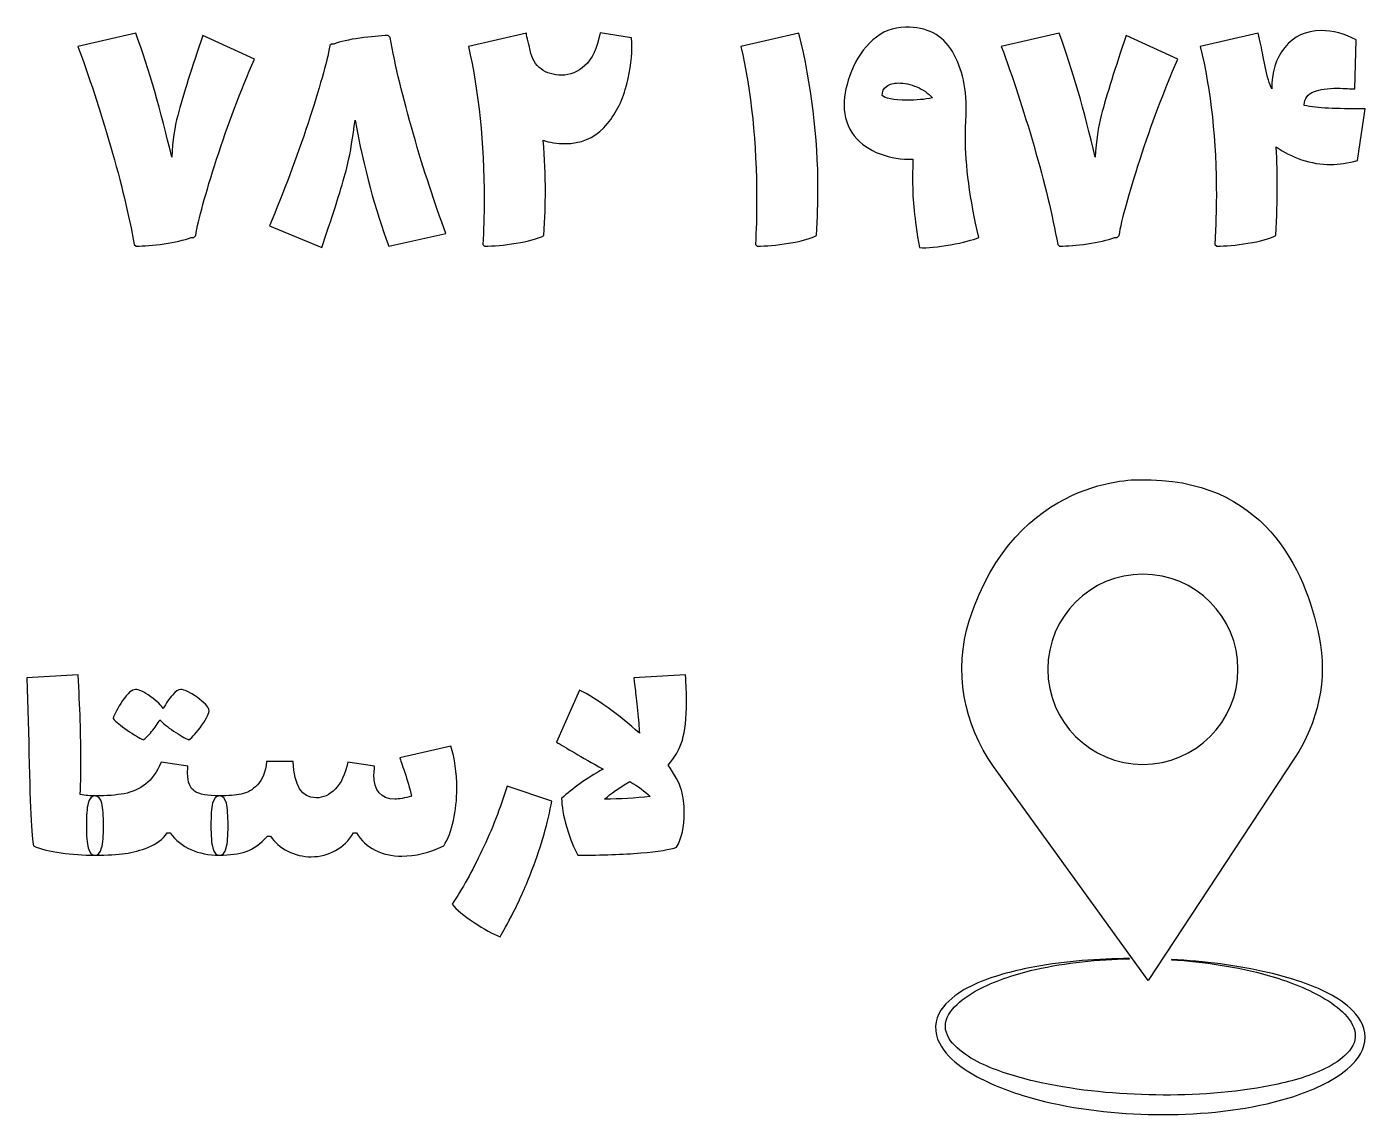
# Model space of a CAD drawing. Header units: millimetres. Extents: x -28.3 to 31.7, y -30.6 to 29.7.
# Drawn here: x 15.96 to 31.73, y -30.58 to -17.76 of the extents above; entities that cross this region are included whole.
import ezdxf

# ---------------------------------------------------------------- set-up
doc = ezdxf.new("R2010")
doc.units = ezdxf.units.MM
doc.header["$MEASUREMENT"] = 0
doc.layers.add('Layer 1', color=7, linetype='Continuous')

msp = doc.modelspace()

# ---------------------------------------------------------------- linework, layer by layer
at = {"layer": 'Layer 1', "color": 250}
for points, knots in [([(27.0272, -18.8173), (27.0213, -18.9289), (27.0184, -19.0097), (27.0184, -19.0597), (27.0184, -19.3975), (27.0713, -19.7925), (27.177, -20.245), (27.1036, -20.2743), (26.9927, -20.303), (26.8444, -20.3308), (26.696, -20.3588), (26.5734, -20.3698), (26.4764, -20.3639), (26.4471, -20.1877), (26.4265, -20.0422), (26.4148, -19.9277), (26.403, -19.8131), (26.3971, -19.6942), (26.3971, -19.5707), (26.3971, -19.468), (26.3985, -19.3857), (26.4015, -19.324), (26.2664, -19.327), (26.1371, -19.3057), (26.0138, -19.2602), (25.8904, -19.2146), (25.789, -19.1434), (25.7097, -19.0464), (25.6304, -18.9495), (25.5908, -18.829), (25.5908, -18.685), (25.5908, -18.5617), (25.6194, -18.4281), (25.6766, -18.2841), (25.734, -18.1402), (25.8177, -18.0182), (25.9278, -17.9184), (26.038, -17.8185), (26.1665, -17.7686), (26.3134, -17.7686), (26.5631, -17.7627), (26.7474, -17.8581), (26.8664, -18.0549), (26.9854, -18.2518), (27.039, -18.5059), (27.0272, -18.8173)], [0, 0, 0, 0, 0.0666667, 0.0666667, 0.0666667, 0.1333333, 0.1333333, 0.1333333, 0.2, 0.2, 0.2, 0.2666667, 0.2666667, 0.2666667, 0.3333333, 0.3333333, 0.3333333, 0.4, 0.4, 0.4, 0.4666667, 0.4666667, 0.4666667, 0.5333333, 0.5333333, 0.5333333, 0.6, 0.6, 0.6, 0.6666667, 0.6666667, 0.6666667, 0.7333333, 0.7333333, 0.7333333, 0.8, 0.8, 0.8, 0.8666667, 0.8666667, 0.8666667, 0.9333333, 0.9333333, 0.9333333, 1, 1, 1, 1]), ([(31.0106, -18.6895), (31.0899, -18.7071), (31.1847, -18.7181), (31.2948, -18.7225), (31.405, -18.7269), (31.5496, -18.7292), (31.7288, -18.7292), (31.7288, -18.7292), (31.6364, -19.3372), (31.6364, -19.3372), (31.5247, -19.3695), (31.4204, -19.3857), (31.3235, -19.3857), (31.206, -19.3857), (31.0914, -19.3666), (30.9798, -19.3284), (30.8682, -19.2902), (30.7682, -19.2402), (30.6802, -19.1786), (30.6889, -19.3489), (30.6933, -19.5047), (30.6933, -19.6456), (30.6933, -19.8073), (30.6875, -19.9997), (30.6758, -20.2229), (30.5994, -20.2611), (30.4899, -20.2912), (30.3474, -20.3133), (30.205, -20.3353), (30.0824, -20.3463), (29.9795, -20.3463), (29.9795, -20.3463), (29.9575, -20.3287), (29.9575, -20.3287), (29.9693, -20.0996), (29.9751, -19.9101), (29.9751, -19.7603), (29.9751, -19.1022), (29.9119, -18.5132), (29.7857, -17.9933), (29.7857, -17.9933), (30.4686, -17.8391), (30.4686, -17.8391), (30.4922, -17.936), (30.5097, -18.0227), (30.5215, -18.099), (30.5215, -18.099), (30.5523, -18.2489), (30.5523, -18.2489), (30.5758, -18.3516), (30.6009, -18.4339), (30.6272, -18.4956), (30.6243, -18.3017), (30.6758, -18.1387), (30.7815, -18.0065), (30.8873, -17.8743), (31.0297, -17.8082), (31.2089, -17.8082), (31.347, -17.8082), (31.4851, -17.8449), (31.6231, -17.9184), (31.6231, -17.9184), (31.6055, -18.4956), (31.6055, -18.4956), (31.582, -18.4956), (31.5533, -18.4941), (31.5196, -18.4912), (31.4858, -18.4882), (31.4469, -18.4868), (31.4028, -18.4868), (31.2853, -18.4868), (31.1942, -18.5), (31.1296, -18.5264), (31.0503, -18.5558), (31.0106, -18.6072), (31.0106, -18.6806), (31.0106, -18.6806), (31.0106, -18.6895), (31.0106, -18.6895)], [0, 0, 0, 0, 0.0384615, 0.0384615, 0.0384615, 0.0769231, 0.0769231, 0.0769231, 0.1153846, 0.1153846, 0.1153846, 0.1538462, 0.1538462, 0.1538462, 0.1923077, 0.1923077, 0.1923077, 0.2307692, 0.2307692, 0.2307692, 0.2692308, 0.2692308, 0.2692308, 0.3076923, 0.3076923, 0.3076923, 0.3461538, 0.3461538, 0.3461538, 0.3846154, 0.3846154, 0.3846154, 0.4230769, 0.4230769, 0.4230769, 0.4615385, 0.4615385, 0.4615385, 0.5, 0.5, 0.5, 0.5384615, 0.5384615, 0.5384615, 0.5769231, 0.5769231, 0.5769231, 0.6153846, 0.6153846, 0.6153846, 0.6538462, 0.6538462, 0.6538462, 0.6923077, 0.6923077, 0.6923077, 0.7307692, 0.7307692, 0.7307692, 0.7692308, 0.7692308, 0.7692308, 0.8076923, 0.8076923, 0.8076923, 0.8461538, 0.8461538, 0.8461538, 0.8846154, 0.8846154, 0.8846154, 0.9230769, 0.9230769, 0.9230769, 0.9615385, 0.9615385, 0.9615385, 1, 1, 1, 1]), ([(18.6435, -18.1431), (18.4789, -18.522), (18.3306, -18.9157), (18.1984, -19.324), (18.0662, -19.7324), (17.984, -20.032), (17.9517, -20.2229), (17.9517, -20.2229), (17.9296, -20.245), (17.9296, -20.245), (17.9296, -20.245), (17.8987, -20.245), (17.8987, -20.245), (17.8136, -20.2772), (17.7071, -20.3022), (17.5793, -20.3199), (17.4515, -20.3375), (17.342, -20.3463), (17.251, -20.3463), (17.251, -20.3463), (17.229, -20.3287), (17.229, -20.3287), (17.1673, -19.9879), (17.0741, -19.6016), (16.9492, -19.1698), (16.8243, -18.738), (16.6958, -18.3457), (16.5636, -17.9933), (16.5636, -17.9933), (17.2466, -17.8391), (17.2466, -17.8391), (17.4023, -18.2679), (17.5433, -18.7541), (17.6696, -19.2976), (17.6814, -19.1037), (17.7049, -18.9406), (17.7401, -18.8085), (17.8077, -18.5587), (17.9061, -18.2445), (18.0353, -17.8654), (18.0353, -17.8654), (18.6435, -18.1431), (18.6435, -18.1431)], [0, 0, 0, 0, 0.0714286, 0.0714286, 0.0714286, 0.1428571, 0.1428571, 0.1428571, 0.2142857, 0.2142857, 0.2142857, 0.2857143, 0.2857143, 0.2857143, 0.3571429, 0.3571429, 0.3571429, 0.4285714, 0.4285714, 0.4285714, 0.5, 0.5, 0.5, 0.5714286, 0.5714286, 0.5714286, 0.6428571, 0.6428571, 0.6428571, 0.7142857, 0.7142857, 0.7142857, 0.7857143, 0.7857143, 0.7857143, 0.8571429, 0.8571429, 0.8571429, 0.9285714, 0.9285714, 0.9285714, 1, 1, 1, 1]), ([(20.2253, -20.3463), (20.0667, -19.9233), (19.9345, -19.4283), (19.8288, -18.8613), (19.8053, -19.0611), (19.7759, -19.2373), (19.7406, -19.3901), (19.6995, -19.5605), (19.6173, -19.8278), (19.4939, -20.1921), (19.4939, -20.1921), (19.4366, -20.3639), (19.4366, -20.3639), (19.4366, -20.3639), (18.8197, -20.1084), (18.8197, -20.1084), (18.9901, -19.7088), (19.1422, -19.3049), (19.2758, -18.8966), (19.4095, -18.4882), (19.4954, -18.1842), (19.5336, -17.9845), (19.5336, -17.9845), (19.5512, -17.9668), (19.5512, -17.9668), (19.5512, -17.9668), (19.5776, -17.9668), (19.5776, -17.9668), (19.6569, -17.9374), (19.7598, -17.914), (19.886, -17.8963), (20.0124, -17.8787), (20.124, -17.8684), (20.2209, -17.8654), (20.2209, -17.8654), (20.243, -17.8875), (20.243, -17.8875), (20.3017, -18.2195), (20.3928, -18.5992), (20.5162, -19.0266), (20.6396, -19.454), (20.7673, -19.844), (20.8996, -20.1965), (20.8996, -20.1965), (20.2253, -20.3463), (20.2253, -20.3463)], [0, 0, 0, 0, 0.0666667, 0.0666667, 0.0666667, 0.1333333, 0.1333333, 0.1333333, 0.2, 0.2, 0.2, 0.2666667, 0.2666667, 0.2666667, 0.3333333, 0.3333333, 0.3333333, 0.4, 0.4, 0.4, 0.4666667, 0.4666667, 0.4666667, 0.5333333, 0.5333333, 0.5333333, 0.6, 0.6, 0.6, 0.6666667, 0.6666667, 0.6666667, 0.7333333, 0.7333333, 0.7333333, 0.8, 0.8, 0.8, 0.8666667, 0.8666667, 0.8666667, 0.9333333, 0.9333333, 0.9333333, 1, 1, 1, 1]), ([(23.0852, -17.8919), (23.0881, -17.9125), (23.0896, -17.9507), (23.0896, -18.0065), (23.0896, -18.1621), (23.0639, -18.3274), (23.0124, -18.5022), (22.961, -18.677), (22.8766, -18.8268), (22.7591, -18.9516), (22.6416, -19.0766), (22.4888, -19.139), (22.3007, -19.139), (22.2097, -19.139), (22.1246, -19.1257), (22.0453, -19.0993), (22.0628, -19.3137), (22.0716, -19.5164), (22.0716, -19.7074), (22.0716, -19.8396), (22.0658, -20.0114), (22.054, -20.2229), (21.9777, -20.2611), (21.8682, -20.2912), (21.7257, -20.3133), (21.5833, -20.3353), (21.4592, -20.3463), (21.3534, -20.3463), (21.3534, -20.3463), (21.3357, -20.3287), (21.3357, -20.3287), (21.3446, -20.1641), (21.349, -19.9865), (21.349, -19.7954), (21.349, -19.1286), (21.2873, -18.5279), (21.164, -17.9933), (21.164, -17.9933), (21.8469, -17.8391), (21.8469, -17.8391), (21.8498, -17.8596), (21.8572, -17.8934), (21.869, -17.9403), (21.8807, -17.9874), (21.888, -18.0212), (21.891, -18.0417), (21.9116, -18.1387), (21.9549, -18.2114), (22.0209, -18.2599), (22.0871, -18.3083), (22.1686, -18.3326), (22.2656, -18.3326), (22.3625, -18.3326), (22.4528, -18.2951), (22.5365, -18.2202), (22.6203, -18.1452), (22.6798, -18.0167), (22.715, -17.8347), (22.715, -17.8347), (23.0852, -17.8919), (23.0852, -17.8919)], [0, 0, 0, 0, 0.05, 0.05, 0.05, 0.1, 0.1, 0.1, 0.15, 0.15, 0.15, 0.2, 0.2, 0.2, 0.25, 0.25, 0.25, 0.3, 0.3, 0.3, 0.35, 0.35, 0.35, 0.4, 0.4, 0.4, 0.45, 0.45, 0.45, 0.5, 0.5, 0.5, 0.55, 0.55, 0.55, 0.6, 0.6, 0.6, 0.65, 0.65, 0.65, 0.7, 0.7, 0.7, 0.75, 0.75, 0.75, 0.8, 0.8, 0.8, 0.85, 0.85, 0.85, 0.9, 0.9, 0.9, 0.95, 0.95, 0.95, 1, 1, 1, 1]), ([(24.5464, -20.3287), (24.5553, -20.1641), (24.5597, -19.9865), (24.5597, -19.7954), (24.5597, -19.1286), (24.4979, -18.5279), (24.3746, -17.9933), (24.3746, -17.9933), (25.0575, -17.8391), (25.0575, -17.8391), (25.2074, -18.4471), (25.2823, -19.0597), (25.2823, -19.6765), (25.2823, -19.8234), (25.2764, -20.0055), (25.2647, -20.2229), (25.1883, -20.2611), (25.0788, -20.2912), (24.9363, -20.3133), (24.794, -20.3353), (24.6698, -20.3463), (24.5641, -20.3463), (24.5641, -20.3463), (24.5464, -20.3287), (24.5464, -20.3287)], [0, 0, 0, 0, 0.125, 0.125, 0.125, 0.25, 0.25, 0.25, 0.375, 0.375, 0.375, 0.5, 0.5, 0.5, 0.625, 0.625, 0.625, 0.75, 0.75, 0.75, 0.875, 0.875, 0.875, 1, 1, 1, 1]), ([(29.5213, -18.1431), (29.3567, -18.522), (29.2084, -18.9157), (29.0762, -19.324), (28.944, -19.7324), (28.8618, -20.032), (28.8295, -20.2229), (28.8295, -20.2229), (28.8074, -20.245), (28.8074, -20.245), (28.8074, -20.245), (28.7765, -20.245), (28.7765, -20.245), (28.6914, -20.2772), (28.5849, -20.3022), (28.4571, -20.3199), (28.3293, -20.3375), (28.2198, -20.3463), (28.1288, -20.3463), (28.1288, -20.3463), (28.1068, -20.3287), (28.1068, -20.3287), (28.0451, -19.9879), (27.9519, -19.6016), (27.827, -19.1698), (27.7021, -18.738), (27.5736, -18.3457), (27.4414, -17.9933), (27.4414, -17.9933), (28.1244, -17.8391), (28.1244, -17.8391), (28.2801, -18.2679), (28.4211, -18.7541), (28.5474, -19.2976), (28.5592, -19.1037), (28.5827, -18.9406), (28.6179, -18.8085), (28.6855, -18.5587), (28.7839, -18.2445), (28.9132, -17.8654), (28.9132, -17.8654), (29.5213, -18.1431), (29.5213, -18.1431)], [0, 0, 0, 0, 0.0714286, 0.0714286, 0.0714286, 0.1428571, 0.1428571, 0.1428571, 0.2142857, 0.2142857, 0.2142857, 0.2857143, 0.2857143, 0.2857143, 0.3571429, 0.3571429, 0.3571429, 0.4285714, 0.4285714, 0.4285714, 0.5, 0.5, 0.5, 0.5714286, 0.5714286, 0.5714286, 0.6428571, 0.6428571, 0.6428571, 0.7142857, 0.7142857, 0.7142857, 0.7857143, 0.7857143, 0.7857143, 0.8571429, 0.8571429, 0.8571429, 0.9285714, 0.9285714, 0.9285714, 1, 1, 1, 1]), ([(26.3311, -18.6278), (26.4427, -18.6278), (26.5425, -18.619), (26.6307, -18.6013), (26.5807, -18.5456), (26.5191, -18.5022), (26.4456, -18.4713), (26.3722, -18.4405), (26.3002, -18.425), (26.2297, -18.425), (26.1738, -18.425), (26.1276, -18.4383), (26.0909, -18.4648), (26.0542, -18.4912), (26.0373, -18.5264), (26.0402, -18.5705), (26.0696, -18.6087), (26.1665, -18.6278), (26.3311, -18.6278)], [0, 0, 0, 0, 0.1666667, 0.1666667, 0.1666667, 0.3333333, 0.3333333, 0.3333333, 0.5, 0.5, 0.5, 0.6666667, 0.6666667, 0.6666667, 0.8333333, 0.8333333, 0.8333333, 1, 1, 1, 1]), ([(27.3517, -26.4751), (27.3517, -26.4751), (29.1732, -28.9964), (29.1732, -28.9964), (29.1732, -28.9964), (30.8963, -26.3798), (30.8963, -26.3798), (31.1736, -25.9585), (31.2874, -25.4451), (31.1871, -24.9514), (31.0234, -24.1446), (30.5317, -23.0696), (29.0714, -23.0983), (29.0714, -23.0983), (27.6086, -23.0435), (27.0645, -24.7609), (26.88, -25.3431), (26.9938, -25.9805), (27.3517, -26.4751)], [0, 0, 0, 0, 0.1666667, 0.1666667, 0.1666667, 0.3333333, 0.3333333, 0.3333333, 0.5, 0.5, 0.5, 0.6666667, 0.6666667, 0.6666667, 0.8333333, 0.8333333, 0.8333333, 1, 1, 1, 1]), ([(30.2295, -25.331), (30.2295, -25.9497), (29.728, -26.4509), (29.1096, -26.4509), (28.4908, -26.4509), (27.9896, -25.9497), (27.9896, -25.331), (27.9896, -24.7121), (28.4908, -24.2109), (29.1096, -24.2109), (29.728, -24.2109), (30.2295, -24.7121), (30.2295, -25.331)], [0, 0, 0, 0, 0.25, 0.25, 0.25, 0.5, 0.5, 0.5, 0.75, 0.75, 0.75, 1, 1, 1, 1]), ([(16.7651, -26.8226), (16.8051, -26.8226), (16.832, -26.8513), (16.8458, -26.9089), (16.8595, -26.9664), (16.8664, -27.054), (16.8664, -27.1715), (16.8664, -27.2916), (16.8589, -27.3798), (16.8439, -27.4361), (16.8289, -27.4924), (16.8026, -27.5205), (16.7651, -27.5205), (16.6275, -27.5205), (16.4943, -27.5117), (16.3655, -27.4942), (16.2366, -27.4767), (16.1284, -27.4492), (16.0409, -27.4117), (16.0184, -27.3216), (15.9996, -26.9151), (15.9846, -26.1922), (15.9846, -26.1922), (15.9621, -25.4304), (15.9621, -25.4304), (15.9621, -25.4304), (16.5662, -25.3966), (16.5662, -25.3966), (16.5887, -25.7694), (16.6, -26.1121), (16.6, -26.4248), (16.6, -26.5199), (16.5975, -26.6474), (16.5925, -26.8075), (16.655, -26.8176), (16.7126, -26.8226), (16.7651, -26.8226)], [0, 0, 0, 0, 0.0833333, 0.0833333, 0.0833333, 0.1666667, 0.1666667, 0.1666667, 0.25, 0.25, 0.25, 0.3333333, 0.3333333, 0.3333333, 0.4166667, 0.4166667, 0.4166667, 0.5, 0.5, 0.5, 0.5833333, 0.5833333, 0.5833333, 0.6666667, 0.6666667, 0.6666667, 0.75, 0.75, 0.75, 0.8333333, 0.8333333, 0.8333333, 0.9166667, 0.9166667, 0.9166667, 1, 1, 1, 1]), ([(23.5157, -26.4586), (23.5957, -26.5711), (23.6483, -26.67), (23.6733, -26.755), (23.6958, -26.8326), (23.7071, -26.9214), (23.7071, -27.0214), (23.7071, -27.1865), (23.677, -27.3216), (23.617, -27.4267), (23.5445, -27.4542), (23.4037, -27.4767), (23.1949, -27.4942), (22.986, -27.5117), (22.7389, -27.5205), (22.4538, -27.5205), (22.4087, -27.443), (22.3656, -27.3341), (22.3243, -27.194), (22.283, -27.054), (22.2624, -26.9401), (22.2624, -26.8526), (22.3925, -26.7325), (22.5551, -26.6174), (22.7502, -26.5074), (22.49, -26.3598), (22.3074, -26.2534), (22.2023, -26.1884), (22.2023, -26.1884), (22.4725, -25.5768), (22.4725, -25.5768), (22.5726, -25.6268), (22.6858, -25.6968), (22.8121, -25.7869), (22.9384, -25.8769), (23.0604, -25.9758), (23.178, -26.0833), (23.1755, -26.0158), (23.168, -25.927), (23.1555, -25.8169), (23.1429, -25.7068), (23.1342, -25.6218), (23.1292, -25.5617), (23.1242, -25.5292), (23.1192, -25.4854), (23.1142, -25.4304), (23.1142, -25.4304), (23.7221, -25.3966), (23.7221, -25.3966), (23.7296, -25.5167), (23.7333, -25.623), (23.7333, -25.7156), (23.7333, -25.9107), (23.7171, -26.0608), (23.6845, -26.1659), (23.652, -26.271), (23.5957, -26.3685), (23.5157, -26.4586)], [0, 0, 0, 0, 0.0526316, 0.0526316, 0.0526316, 0.1052632, 0.1052632, 0.1052632, 0.1578947, 0.1578947, 0.1578947, 0.2105263, 0.2105263, 0.2105263, 0.2631579, 0.2631579, 0.2631579, 0.3157895, 0.3157895, 0.3157895, 0.3684211, 0.3684211, 0.3684211, 0.4210526, 0.4210526, 0.4210526, 0.4736842, 0.4736842, 0.4736842, 0.5263158, 0.5263158, 0.5263158, 0.5789474, 0.5789474, 0.5789474, 0.6315789, 0.6315789, 0.6315789, 0.6842105, 0.6842105, 0.6842105, 0.7368421, 0.7368421, 0.7368421, 0.7894737, 0.7894737, 0.7894737, 0.8421053, 0.8421053, 0.8421053, 0.8947368, 0.8947368, 0.8947368, 0.9473684, 0.9473684, 0.9473684, 1, 1, 1, 1]), ([(18.1085, -25.8057), (18.1135, -25.8432), (18.0859, -25.9045), (18.0259, -25.9895), (17.9659, -26.0746), (17.9146, -26.1321), (17.8721, -26.1621), (17.8245, -26.1421), (17.7645, -26.1077), (17.6919, -26.0589), (17.6194, -26.0102), (17.5656, -25.9658), (17.5306, -25.9257), (17.5056, -25.9708), (17.4731, -26.017), (17.433, -26.0646), (17.393, -26.1121), (17.3605, -26.1446), (17.3355, -26.1621), (17.2854, -26.1396), (17.2216, -26.1015), (17.1441, -26.0477), (17.0665, -25.9939), (17.0115, -25.9482), (16.979, -25.9107), (16.994, -25.8582), (17.0315, -25.7881), (17.0916, -25.7006), (17.1516, -25.613), (17.2016, -25.5693), (17.2417, -25.5693), (17.2817, -25.5693), (17.3417, -25.5974), (17.4218, -25.6537), (17.5018, -25.71), (17.5506, -25.7569), (17.5681, -25.7944), (17.6031, -25.7319), (17.6394, -25.6787), (17.6769, -25.6349), (17.7145, -25.5911), (17.7482, -25.5693), (17.7782, -25.5693), (17.8183, -25.5693), (17.8814, -25.5999), (17.9677, -25.6612), (18.054, -25.7225), (18.101, -25.7706), (18.1085, -25.8057)], [0, 0, 0, 0, 0.0625, 0.0625, 0.0625, 0.125, 0.125, 0.125, 0.1875, 0.1875, 0.1875, 0.25, 0.25, 0.25, 0.3125, 0.3125, 0.3125, 0.375, 0.375, 0.375, 0.4375, 0.4375, 0.4375, 0.5, 0.5, 0.5, 0.5625, 0.5625, 0.5625, 0.625, 0.625, 0.625, 0.6875, 0.6875, 0.6875, 0.75, 0.75, 0.75, 0.8125, 0.8125, 0.8125, 0.875, 0.875, 0.875, 0.9375, 0.9375, 0.9375, 1, 1, 1, 1]), ([(20.9565, -26.2372), (21.0041, -26.3798), (21.0278, -26.5449), (21.0278, -26.7325), (21.0278, -26.8651), (21.0147, -26.9914), (20.9884, -27.1115), (20.9622, -27.2316), (20.924, -27.3316), (20.874, -27.4117), (20.7039, -27.4917), (20.5388, -27.5318), (20.3787, -27.5318), (20.2611, -27.5318), (20.1567, -27.5086), (20.0653, -27.4623), (19.974, -27.4161), (19.9009, -27.3479), (19.8458, -27.2578), (19.8458, -27.2578), (19.8121, -27.2578), (19.8121, -27.2578), (19.757, -27.3479), (19.6864, -27.4173), (19.6, -27.4661), (19.5137, -27.5149), (19.4181, -27.5393), (19.313, -27.5393), (19.2154, -27.5393), (19.1235, -27.5174), (19.0372, -27.4736), (18.9509, -27.4298), (18.8827, -27.3704), (18.8327, -27.2954), (18.8327, -27.2954), (18.7989, -27.2954), (18.7989, -27.2954), (18.7164, -27.3879), (18.6319, -27.4486), (18.5456, -27.4773), (18.4593, -27.5061), (18.3549, -27.5205), (18.2323, -27.5205), (18.1948, -27.5205), (18.1685, -27.4924), (18.1535, -27.4361), (18.1385, -27.3798), (18.131, -27.2916), (18.131, -27.1715), (18.131, -27.054), (18.1379, -26.9664), (18.1516, -26.9089), (18.1654, -26.8513), (18.1923, -26.8226), (18.2323, -26.8226), (18.3349, -26.8226), (18.4205, -26.8157), (18.4893, -26.8019), (18.5581, -26.7882), (18.6213, -26.7519), (18.6788, -26.6931), (18.7364, -26.6343), (18.7726, -26.5424), (18.7877, -26.4173), (18.7877, -26.4173), (19.0991, -26.4173), (19.0991, -26.4173), (19.1116, -26.7025), (19.2017, -26.8451), (19.3693, -26.8451), (19.4543, -26.8451), (19.53, -26.8113), (19.5963, -26.7438), (19.6626, -26.6762), (19.712, -26.5699), (19.7445, -26.4248), (19.7445, -26.4248), (20.0597, -26.4736), (20.0597, -26.4736), (20.0547, -26.5186), (20.0522, -26.5511), (20.0522, -26.5711), (20.0522, -26.7638), (20.1335, -26.8601), (20.2961, -26.8601), (20.3487, -26.8601), (20.4149, -26.8488), (20.495, -26.8263), (20.4725, -26.7312), (20.4456, -26.6374), (20.4143, -26.5449), (20.3831, -26.4523), (20.3637, -26.396), (20.3562, -26.376), (20.3562, -26.376), (20.9565, -26.2372), (20.9565, -26.2372)], [0, 0, 0, 0, 0.03125, 0.03125, 0.03125, 0.0625, 0.0625, 0.0625, 0.09375, 0.09375, 0.09375, 0.125, 0.125, 0.125, 0.15625, 0.15625, 0.15625, 0.1875, 0.1875, 0.1875, 0.21875, 0.21875, 0.21875, 0.25, 0.25, 0.25, 0.28125, 0.28125, 0.28125, 0.3125, 0.3125, 0.3125, 0.34375, 0.34375, 0.34375, 0.375, 0.375, 0.375, 0.40625, 0.40625, 0.40625, 0.4375, 0.4375, 0.4375, 0.46875, 0.46875, 0.46875, 0.5, 0.5, 0.5, 0.53125, 0.53125, 0.53125, 0.5625, 0.5625, 0.5625, 0.59375, 0.59375, 0.59375, 0.625, 0.625, 0.625, 0.65625, 0.65625, 0.65625, 0.6875, 0.6875, 0.6875, 0.71875, 0.71875, 0.71875, 0.75, 0.75, 0.75, 0.78125, 0.78125, 0.78125, 0.8125, 0.8125, 0.8125, 0.84375, 0.84375, 0.84375, 0.875, 0.875, 0.875, 0.90625, 0.90625, 0.90625, 0.9375, 0.9375, 0.9375, 0.96875, 0.96875, 0.96875, 1, 1, 1, 1]), ([(18.2323, -26.8226), (18.2723, -26.8226), (18.2992, -26.8513), (18.313, -26.9089), (18.3267, -26.9664), (18.3336, -27.054), (18.3336, -27.1715), (18.3336, -27.2916), (18.3261, -27.3798), (18.3111, -27.4361), (18.2961, -27.4924), (18.2698, -27.5205), (18.2323, -27.5205), (17.9771, -27.5205), (17.7833, -27.4329), (17.6507, -27.2578), (17.6507, -27.2578), (17.6169, -27.2578), (17.6169, -27.2578), (17.5644, -27.3329), (17.4906, -27.3892), (17.3955, -27.4267), (17.3029, -27.4642), (17.2116, -27.4892), (17.1216, -27.5017), (17.0315, -27.5142), (16.9127, -27.5205), (16.7651, -27.5205), (16.7276, -27.5205), (16.7013, -27.4924), (16.6863, -27.4361), (16.6713, -27.3798), (16.6638, -27.2916), (16.6638, -27.1715), (16.6638, -27.054), (16.6707, -26.9664), (16.6844, -26.9089), (16.6982, -26.8513), (16.7251, -26.8226), (16.7651, -26.8226), (16.9027, -26.8226), (17.0178, -26.8138), (17.1103, -26.7963), (17.2029, -26.7788), (17.2867, -26.7413), (17.3617, -26.6837), (17.4368, -26.6262), (17.4981, -26.5399), (17.5456, -26.4248), (17.5456, -26.4248), (17.8608, -26.4736), (17.8608, -26.4736), (17.8583, -26.4936), (17.857, -26.5211), (17.857, -26.5561), (17.857, -26.6612), (17.8846, -26.7319), (17.9396, -26.7681), (17.9946, -26.8044), (18.0922, -26.8226), (18.2323, -26.8226)], [0, 0, 0, 0, 0.05, 0.05, 0.05, 0.1, 0.1, 0.1, 0.15, 0.15, 0.15, 0.2, 0.2, 0.2, 0.25, 0.25, 0.25, 0.3, 0.3, 0.3, 0.35, 0.35, 0.35, 0.4, 0.4, 0.4, 0.45, 0.45, 0.45, 0.5, 0.5, 0.5, 0.55, 0.55, 0.55, 0.6, 0.6, 0.6, 0.65, 0.65, 0.65, 0.7, 0.7, 0.7, 0.75, 0.75, 0.75, 0.8, 0.8, 0.8, 0.85, 0.85, 0.85, 0.9, 0.9, 0.9, 0.95, 0.95, 0.95, 1, 1, 1, 1]), ([(21.5382, -28.4811), (21.4506, -28.4486), (21.348, -28.3923), (21.2305, -28.3123), (21.1104, -28.2347), (21.0241, -28.1634), (20.9715, -28.0984), (21.0916, -27.9208), (21.2092, -27.7094), (21.3243, -27.4642), (21.4443, -27.2141), (21.5432, -26.9614), (21.6207, -26.7062), (21.6207, -26.7062), (22.146, -26.8826), (22.146, -26.8826), (22.1035, -27.1303), (22.026, -27.4017), (21.9134, -27.6969), (21.8433, -27.8795), (21.7714, -28.0427), (21.6976, -28.1866), (21.6238, -28.3304), (21.5707, -28.4286), (21.5382, -28.4811)], [0, 0, 0, 0, 0.125, 0.125, 0.125, 0.25, 0.25, 0.25, 0.375, 0.375, 0.375, 0.5, 0.5, 0.5, 0.625, 0.625, 0.625, 0.75, 0.75, 0.75, 0.875, 0.875, 0.875, 1, 1, 1, 1]), ([(23.3056, -26.8301), (23.243, -26.7675), (23.163, -26.7087), (23.0654, -26.6537), (22.9403, -26.7262), (22.8415, -26.795), (22.769, -26.8601), (22.9516, -26.8601), (23.1304, -26.8501), (23.3056, -26.8301)], [0, 0, 0, 0, 0.3333333, 0.3333333, 0.3333333, 0.6666667, 0.6666667, 0.6666667, 1, 1, 1, 1]), ([(29.4459, -28.7495), (29.832, -28.7698), (30.2171, -28.8179), (30.5954, -28.9052), (30.8206, -28.9605), (31.0451, -29.0257), (31.2569, -29.1292), (31.362, -29.1826), (31.4662, -29.242), (31.5552, -29.3272), (31.6432, -29.4078), (31.7283, -29.5215), (31.7287, -29.6645), (31.7288, -29.808), (31.6426, -29.9256), (31.5528, -30.009), (31.4616, -30.0971), (31.3556, -30.1587), (31.2488, -30.2146), (31.033, -30.3213), (30.8056, -30.3946), (30.5755, -30.4481), (30.114, -30.5521), (29.6423, -30.5839), (29.1732, -30.5761), (28.704, -30.56), (28.2347, -30.5039), (27.7793, -30.3763), (27.552, -30.3106), (27.3288, -30.2268), (27.1186, -30.109), (27.0147, -30.0479), (26.9123, -29.9813), (26.8256, -29.8884), (26.7404, -29.8007), (26.6605, -29.6786), (26.6677, -29.5361), (26.6751, -29.3936), (26.7659, -29.2844), (26.8577, -29.2083), (26.9508, -29.1275), (27.0582, -29.074), (27.1653, -29.0256), (27.3824, -28.9331), (27.61, -28.8791), (27.8373, -28.8353), (28.2059, -28.7698), (28.5792, -28.7408), (28.9522, -28.7379), (28.9522, -28.7379), (28.9522, -28.7408), (28.9522, -28.7408), (28.5792, -28.7482), (28.2069, -28.7848), (27.844, -28.8669), (27.6199, -28.9192), (27.3994, -28.9903), (27.1962, -29.0913), (27.0965, -29.1437), (26.998, -29.2017), (26.9208, -29.278), (26.8424, -29.3512), (26.7809, -29.444), (26.7833, -29.5389), (26.7838, -29.6338), (26.8453, -29.7214), (26.9226, -29.791), (26.9984, -29.8636), (27.0953, -29.9193), (27.1932, -29.9692), (27.393, -30.0657), (27.6104, -30.1297), (27.8293, -30.1833), (28.2703, -30.2845), (28.7246, -30.3319), (29.1789, -30.3438), (29.6332, -30.3548), (30.0896, -30.3301), (30.5348, -30.2511), (30.7561, -30.2087), (30.9766, -30.1565), (31.1807, -30.0697), (31.2812, -30.0248), (31.3808, -29.9745), (31.4602, -29.9058), (31.5407, -29.8403), (31.6067, -29.756), (31.6116, -29.6617), (31.619, -29.567), (31.5626, -29.4716), (31.488, -29.3944), (31.4148, -29.3144), (31.3195, -29.2513), (31.2225, -29.1943), (31.0247, -29.0831), (30.8081, -29.0006), (30.5873, -28.9367), (30.2156, -28.8326), (29.8317, -28.7765), (29.4459, -28.7515), (29.4459, -28.7515), (29.4459, -28.7495), (29.4459, -28.7495)], [0, 0, 0, 0, 0.0294118, 0.0294118, 0.0294118, 0.0588235, 0.0588235, 0.0588235, 0.0882353, 0.0882353, 0.0882353, 0.1176471, 0.1176471, 0.1176471, 0.1470588, 0.1470588, 0.1470588, 0.1764706, 0.1764706, 0.1764706, 0.2058824, 0.2058824, 0.2058824, 0.2352941, 0.2352941, 0.2352941, 0.2647059, 0.2647059, 0.2647059, 0.2941176, 0.2941176, 0.2941176, 0.3235294, 0.3235294, 0.3235294, 0.3529412, 0.3529412, 0.3529412, 0.3823529, 0.3823529, 0.3823529, 0.4117647, 0.4117647, 0.4117647, 0.4411765, 0.4411765, 0.4411765, 0.4705882, 0.4705882, 0.4705882, 0.5, 0.5, 0.5, 0.5294118, 0.5294118, 0.5294118, 0.5588235, 0.5588235, 0.5588235, 0.5882353, 0.5882353, 0.5882353, 0.6176471, 0.6176471, 0.6176471, 0.6470588, 0.6470588, 0.6470588, 0.6764706, 0.6764706, 0.6764706, 0.7058824, 0.7058824, 0.7058824, 0.7352941, 0.7352941, 0.7352941, 0.7647059, 0.7647059, 0.7647059, 0.7941176, 0.7941176, 0.7941176, 0.8235294, 0.8235294, 0.8235294, 0.8529412, 0.8529412, 0.8529412, 0.8823529, 0.8823529, 0.8823529, 0.9117647, 0.9117647, 0.9117647, 0.9411765, 0.9411765, 0.9411765, 0.9705882, 0.9705882, 0.9705882, 1, 1, 1, 1])]:
    msp.add_open_spline(points, degree=3, knots=knots, dxfattribs=at)

doc.saveas('drawing.dxf')
